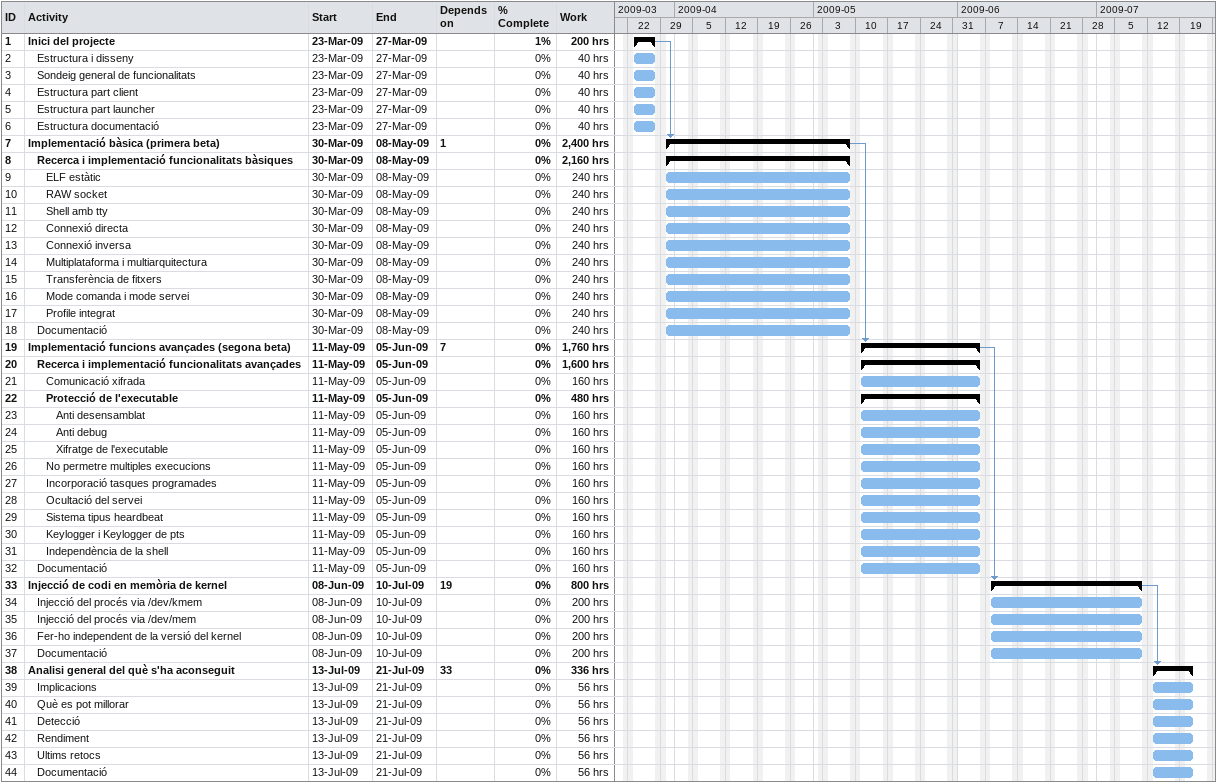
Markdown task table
| ID | Level | Task | Start | Finish | Predecessors | % complete | Work (h) |
|---|---|---|---|---|---|---|---|
| 1 | 1 | **Inici del projecte** | 2009-03-23 | 2009-03-27 |  | 1 | 200 |
| 2 | 2 | Estructura i disseny | 2009-03-23 | 2009-03-27 |  | 0 | 40 |
| 3 | 2 | Sondeig general de funcionalitats | 2009-03-23 | 2009-03-27 |  | 0 | 40 |
| 4 | 2 | Estructura part client | 2009-03-23 | 2009-03-27 |  | 0 | 40 |
| 5 | 2 | Estructura part launcher | 2009-03-23 | 2009-03-27 |  | 0 | 40 |
| 6 | 2 | Estructura documentació | 2009-03-23 | 2009-03-27 |  | 0 | 40 |
| 7 | 1 | **Implementació bàsica (primera beta)** | 2009-03-30 | 2009-05-08 | 1 | 0 | 2400 |
| 8 | 2 | **Recerca i implementació funcionalitats bàsiques** | 2009-03-30 | 2009-05-08 |  | 0 | 2160 |
| 9 | 3 | ELF estàtic | 2009-03-30 | 2009-05-08 |  | 0 | 240 |
| 10 | 3 | RAW socket | 2009-03-30 | 2009-05-08 |  | 0 | 240 |
| 11 | 3 | Shell amb tty | 2009-03-30 | 2009-05-08 |  | 0 | 240 |
| 12 | 3 | Connexió directa | 2009-03-30 | 2009-05-08 |  | 0 | 240 |
| 13 | 3 | Connexió inversa | 2009-03-30 | 2009-05-08 |  | 0 | 240 |
| 14 | 3 | Multiplataforma i multiarquitectura | 2009-03-30 | 2009-05-08 |  | 0 | 240 |
| 15 | 3 | Transferència de fitxers | 2009-03-30 | 2009-05-08 |  | 0 | 240 |
| 16 | 3 | Mode comanda i mode servei | 2009-03-30 | 2009-05-08 |  | 0 | 240 |
| 17 | 3 | Profile integrat | 2009-03-30 | 2009-05-08 |  | 0 | 240 |
| 18 | 2 | Documentació | 2009-03-30 | 2009-05-08 |  | 0 | 240 |
| 19 | 1 | **Implementació funcions avançades (segona beta)** | 2009-05-11 | 2009-06-05 | 7 | 0 | 1760 |
| 20 | 2 | **Recerca i implementació funcionalitats avançades** | 2009-05-11 | 2009-06-05 |  | 0 | 1600 |
| 21 | 3 | Comunicació xifrada | 2009-05-11 | 2009-06-05 |  | 0 | 160 |
| 22 | 3 | **Protecció de l'executable** | 2009-05-11 | 2009-06-05 |  | 0 | 480 |
| 23 | 4 | Anti desensamblat | 2009-05-11 | 2009-06-05 |  | 0 | 160 |
| 24 | 4 | Anti debug | 2009-05-11 | 2009-06-05 |  | 0 | 160 |
| 25 | 4 | Xifratge de l'executable | 2009-05-11 | 2009-06-05 |  | 0 | 160 |
| 26 | 3 | No permetre multiples execucions | 2009-05-11 | 2009-06-05 |  | 0 | 160 |
| 27 | 3 | Incorporació tasques programades | 2009-05-11 | 2009-06-05 |  | 0 | 160 |
| 28 | 3 | Ocultació del servei | 2009-05-11 | 2009-06-05 |  | 0 | 160 |
| 29 | 3 | Sistema tipus heardbeat | 2009-05-11 | 2009-06-05 |  | 0 | 160 |
| 30 | 3 | Keylogger i Keylogger de pts | 2009-05-11 | 2009-06-05 |  | 0 | 160 |
| 31 | 3 | Independència de la shell | 2009-05-11 | 2009-06-05 |  | 0 | 160 |
| 32 | 2 | Documentació | 2009-05-11 | 2009-06-05 |  | 0 | 160 |
| 33 | 1 | **Injecció de codi en memòria de kernel** | 2009-06-08 | 2009-07-10 | 19 | 0 | 800 |
| 34 | 2 | Injecció del procés via /dev/kmem | 2009-06-08 | 2009-07-10 |  | 0 | 200 |
| 35 | 2 | Injecció del procés via /dev/mem | 2009-06-08 | 2009-07-10 |  | 0 | 200 |
| 36 | 2 | Fer-ho independent de la versió del kernel | 2009-06-08 | 2009-07-10 |  | 0 | 200 |
| 37 | 2 | Documentació | 2009-06-08 | 2009-07-10 |  | 0 | 200 |
| 38 | 1 | **Analisi general del què s'ha aconseguit** | 2009-07-13 | 2009-07-21 | 33 | 0 | 336 |
| 39 | 2 | Implicacions | 2009-07-13 | 2009-07-21 |  | 0 | 56 |
| 40 | 2 | Què es pot millorar | 2009-07-13 | 2009-07-21 |  | 0 | 56 |
| 41 | 2 | Detecció | 2009-07-13 | 2009-07-21 |  | 0 | 56 |
| 42 | 2 | Rendiment | 2009-07-13 | 2009-07-21 |  | 0 | 56 |
| 43 | 2 | Ultims retocs | 2009-07-13 | 2009-07-21 |  | 0 | 56 |
| 44 | 2 | Documentació | 2009-07-13 | 2009-07-21 |  | 0 | 56 |
